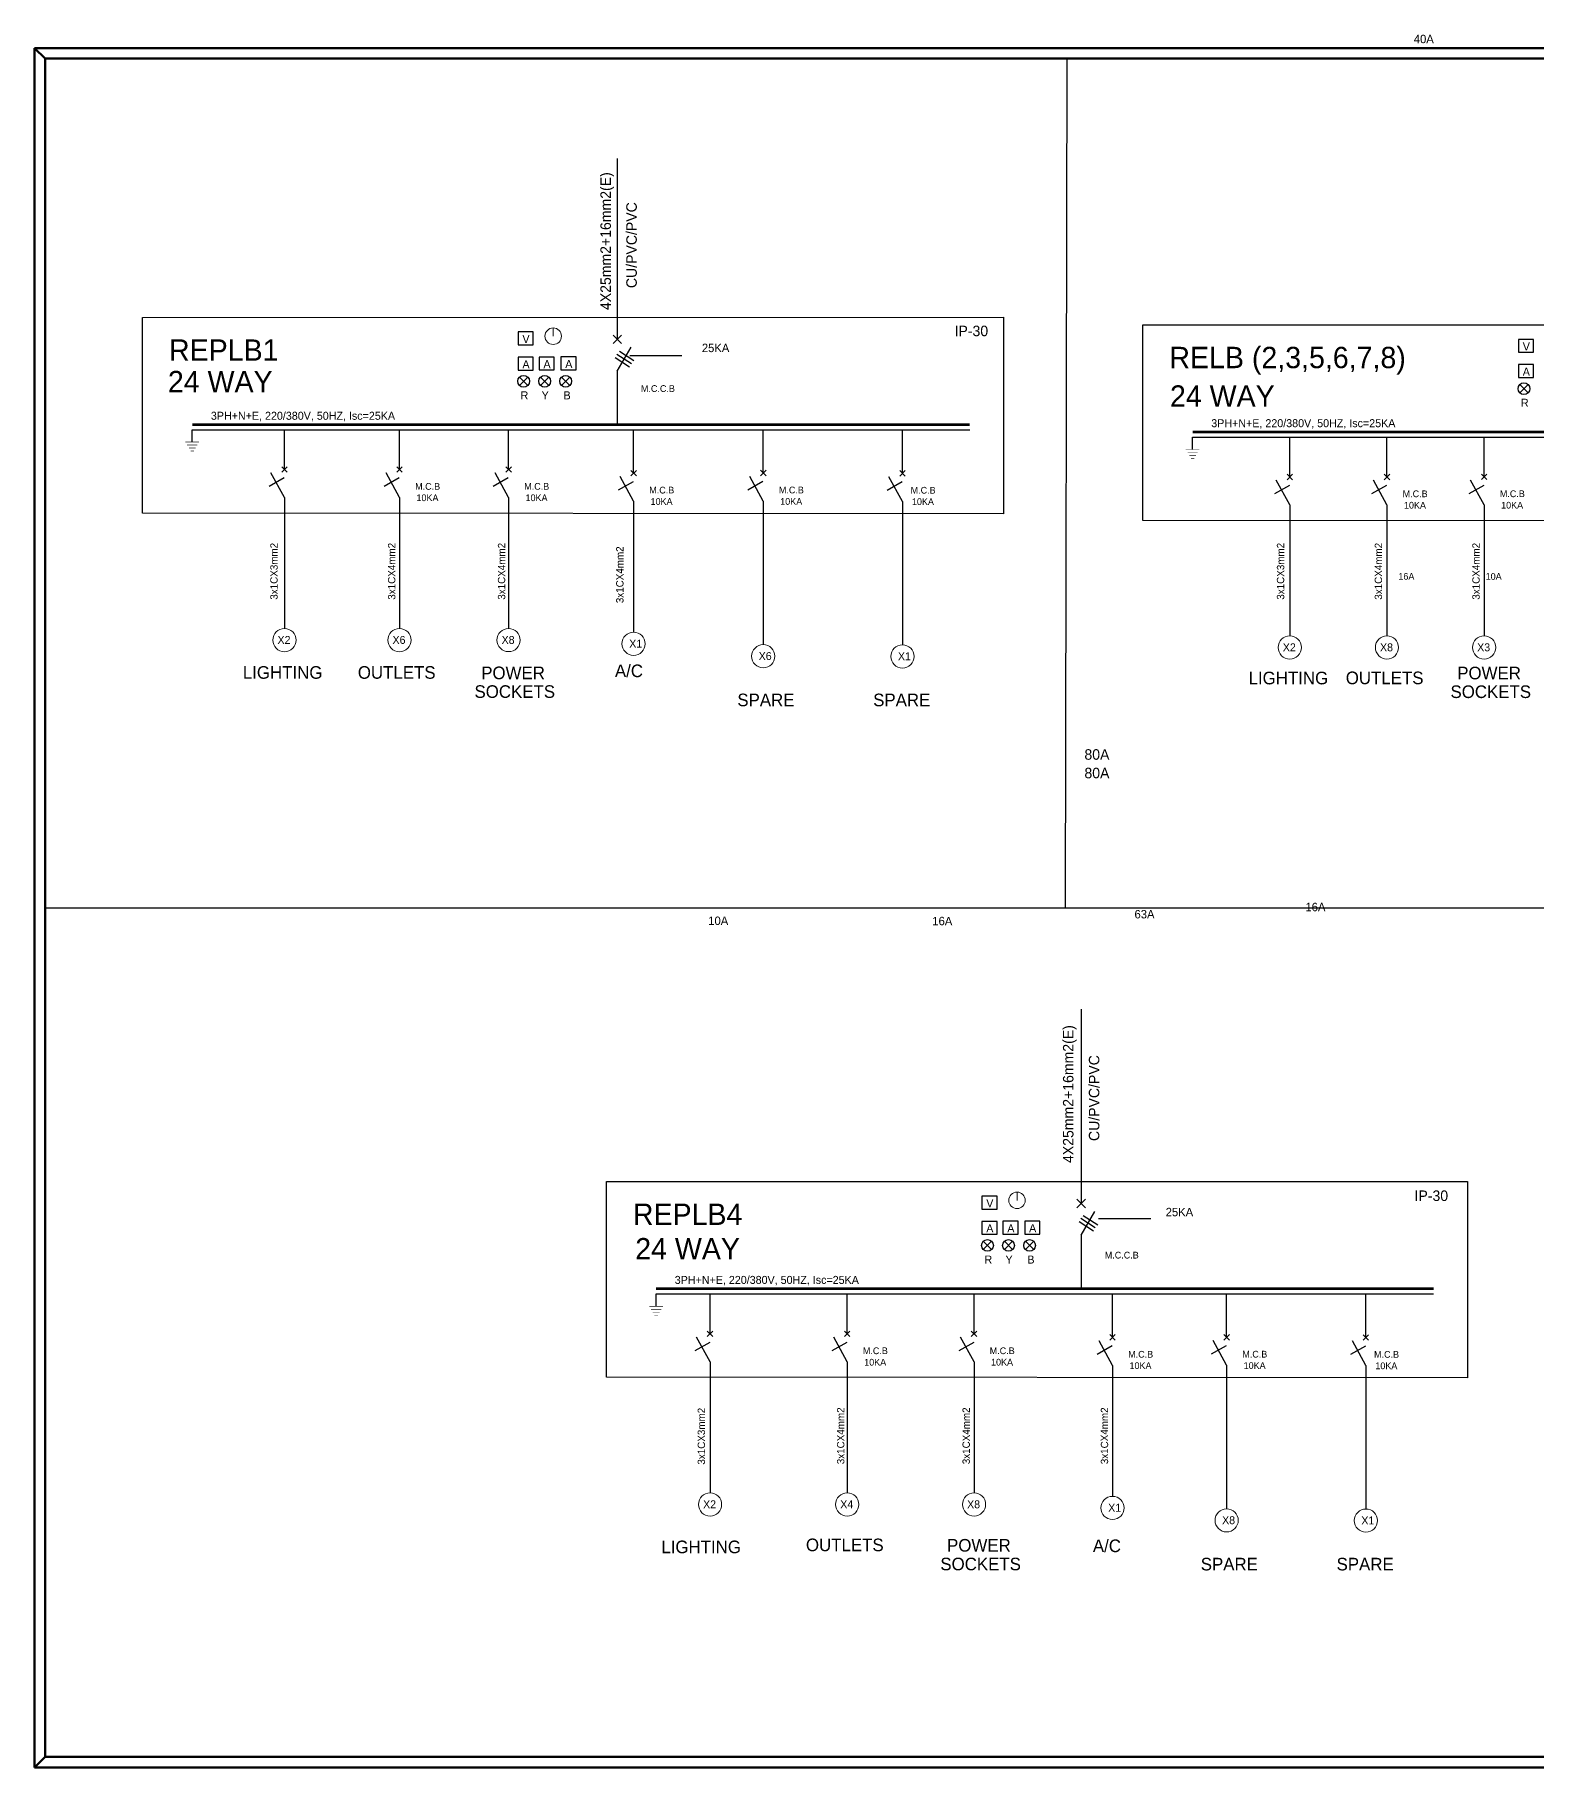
# Model space of a CAD drawing. Header units: millimetres. Extents: x -294 to -67, y -339 to 1001.
# Drawn here: x -167.7 to -109.4, y 133.7 to 200.9 of the extents above; entities that cross this region are included whole.
import ezdxf

# ---------------------------------------------------------------- set-up
doc = ezdxf.new("R2010")
doc.units = ezdxf.units.MM
doc.header["$LTSCALE"] = 500
doc.header["$MEASUREMENT"] = 0
for name, pattern in [('CENTER', [2, 1.25, -0.25, 0.25, -0.25]), ('CONTINUA', [0]), ('DASHED', [19.05, 12.7, -6.35])]:
    doc.linetypes.add(name, pattern=pattern)
for name, color, linetype in [('DETAIL', 4, 'Continuous'), ('E-BUSBAR', 2, 'Continuous'), ('E-L', 11, 'Continuous'), ('E-PANEL', 1, 'CENTER'), ('E-SLD', 4, 'Continuous'), ('E-T25', 3, 'Continuous'), ('E-TEXT', 3, 'Continuous'), ('E-WIRE', 4, 'CONTINUA'), ('WIRRING', 3, 'Continuous')]:
    doc.layers.add(name, color=color, linetype=linetype)
for name, color, linetype, lineweight in [('E-LTABLE', 3, 'Continuous', 0), ('PANEL SLD', 1, 'Continuous', 0), ('UG-BORDER', 20, 'Continuous', 80)]:
    doc.layers.add(name, color=color, linetype=linetype, lineweight=lineweight)
doc.styles.add('STENCIL', font='stencil.shx')

msp = doc.modelspace()

# ---------------------------------------------------------------- linework, layer by layer
at = {"color": 4, "ltscale": 0.5, "elevation": -0.004}
for points in [[(-148.308, 189.345), (-148.897, 189.345), (-148.897, 188.844), (-148.308, 188.844)], [(-109.5, 189.057), (-110.088, 189.057), (-110.088, 188.556), (-109.5, 188.556)], [(-148.308, 188.367), (-148.897, 188.367), (-148.897, 187.865), (-148.308, 187.865)], [(-147.492, 188.371), (-148.08, 188.371), (-148.08, 187.87), (-147.492, 187.87)], [(-146.647, 188.376), (-147.235, 188.376), (-147.235, 187.875), (-146.647, 187.875)], [(-109.5, 188.079), (-110.088, 188.079), (-110.088, 187.577), (-109.5, 187.577)]]:
    msp.add_lwpolyline(points, close=True, dxfattribs=at)
at = {"color": 4, "ltscale": 0.5}
for points in [[(-130.313, 155.816), (-130.902, 155.816), (-130.902, 155.315), (-130.313, 155.315)], [(-130.313, 154.838), (-130.902, 154.838), (-130.902, 154.337), (-130.313, 154.337)], [(-129.497, 154.843), (-130.085, 154.843), (-130.085, 154.341), (-129.497, 154.341)], [(-128.652, 154.848), (-129.24, 154.848), (-129.24, 154.346), (-128.652, 154.346)]]:
    msp.add_lwpolyline(points, close=True, dxfattribs=at)
at = {"layer": 'DETAIL'}
for p, q in [((-157.959, 182.923, 0), (-157.959, 177.841, 0)), ((-153.497, 182.923, 0.024), (-153.497, 177.841, 0.024)), ((-149.265, 182.924, 0), (-149.265, 177.842, 0)), ((-144.415, 182.779, 0), (-144.415, 177.697, 0)), ((-139.385, 182.783, 0), (-139.385, 177.215, 0)), ((-133.983, 182.774, 0), (-133.983, 177.207, 0)), ((-118.957, 182.636, 0), (-118.957, 177.554, 0)), ((-115.187, 182.636, 0.024), (-115.187, 177.554, 0.024)), ((-111.417, 182.637, 0), (-111.417, 177.555, 0)), ((-141.448, 149.386, 0.004), (-141.448, 144.304, 0.004)), ((-136.127, 149.386, 0.028), (-136.127, 144.304, 0.028)), ((-131.206, 149.387, 0.004), (-131.206, 144.305, 0.004)), ((-125.835, 149.251, 0.004), (-125.835, 144.169, 0.004)), ((-121.407, 149.254, 0.004), (-121.407, 143.687, 0.004)), ((-116.005, 149.246, 0.004), (-116.005, 143.678, 0.004))]:
    msp.add_line(p, q, dxfattribs=at)
at = {"layer": 'E-BUSBAR'}
for p, q in [((-161.535, 185.072, 0), (-161.535, 185.549, 0)), ((-122.727, 184.784, 0), (-122.727, 185.261, 0)), ((-143.54, 151.543, 0.004), (-143.54, 152.02, 0.004))]:
    msp.add_line(p, q, dxfattribs=at)
at = {"layer": 'E-BUSBAR', "linetype": 'DASHED'}
for p, q in [((-161.535, 185.549, 0), (-131.376, 185.549, 0)), ((-122.727, 185.261, 0), (-92.567, 185.261, 0)), ((-143.54, 152.02, 0.004), (-113.381, 152.02, 0.004))]:
    msp.add_line(p, q, dxfattribs=at)
at = {"layer": 'E-BUSBAR', "const_width": 0.0229}
for points, elevation in [([(-161.271, 185.072), (-161.8, 185.072)], 0), ([(-122.462, 184.784), (-122.991, 184.784)], 0), ([(-143.276, 151.543), (-143.805, 151.543)], 0.004)]:
    msp.add_lwpolyline(points, dxfattribs=dict(at, elevation=elevation))
at = {"layer": 'E-BUSBAR', "linetype": 'DASHED', "const_width": 0.0229}
for points, elevation in [([(-161.337, 184.957), (-161.734, 184.957)], 0), ([(-161.403, 184.843), (-161.668, 184.843)], 0), ([(-161.469, 184.728), (-161.601, 184.728)], 0), ([(-122.528, 184.669), (-122.925, 184.669)], 0), ([(-122.594, 184.555), (-122.859, 184.555)], 0), ([(-122.661, 184.44), (-122.793, 184.44)], 0), ([(-143.342, 151.429), (-143.739, 151.429)], 0.004), ([(-143.408, 151.314), (-143.673, 151.314)], 0.004), ([(-143.474, 151.2), (-143.606, 151.2)], 0.004)]:
    msp.add_lwpolyline(points, dxfattribs=dict(at, elevation=elevation))
at = {"layer": 'E-L', "color": 1}
for p, q in [((-148.842, 187.272, -0.004), (-148.52, 187.594, -0.004)), ((-148.52, 187.272, -0.004), (-148.842, 187.594, -0.004)), ((-110.034, 186.984, -0.004), (-109.712, 187.306, -0.004)), ((-109.712, 186.984, -0.004), (-110.034, 187.306, -0.004)), ((-130.847, 153.743, 0), (-130.525, 154.066, 0)), ((-130.525, 153.743, 0), (-130.847, 154.066, 0))]:
    msp.add_line(p, q, dxfattribs=at)
at = {"layer": 'E-L', "color": 2}
for p, q in [((-148.026, 187.272, -0.004), (-147.704, 187.594, -0.004)), ((-147.704, 187.272, -0.004), (-148.026, 187.594, -0.004)), ((-130.031, 153.743, 0), (-129.709, 154.066, 0)), ((-129.709, 153.743, 0), (-130.031, 154.066, 0))]:
    msp.add_line(p, q, dxfattribs=at)
at = {"layer": 'E-L', "color": 5}
for p, q in [((-147.209, 187.272, -0.004), (-146.887, 187.594, -0.004)), ((-146.887, 187.272, -0.004), (-147.209, 187.594, -0.004)), ((-129.214, 153.743, 0), (-128.892, 154.066, 0)), ((-128.892, 153.743, 0), (-129.214, 154.066, 0))]:
    msp.add_line(p, q, dxfattribs=at)
at = {"layer": 'E-L', "color": 1}
for centre in [(-148.681, 187.433, -0.004), (-109.873, 187.145, -0.004), (-130.686, 153.904, 0)]:
    msp.add_circle(centre, 0.228, dxfattribs=at)
at = {"layer": 'E-L', "color": 2}
for centre in [(-147.865, 187.433, -0.004), (-129.87, 153.904, 0)]:
    msp.add_circle(centre, 0.228, dxfattribs=at)
at = {"layer": 'E-L', "color": 5}
for centre in [(-147.048, 187.433, -0.004), (-129.053, 153.904, 0)]:
    msp.add_circle(centre, 0.228, dxfattribs=at)
at = {"layer": 'E-LTABLE'}
for p, q in [((-147.534, 189.502, -0.004), (-147.534, 189.182, -0.004)), ((-129.539, 155.973), (-129.539, 155.653))]:
    msp.add_line(p, q, dxfattribs=at)
for centre in [(-147.534, 189.182, -0.004), (-129.539, 155.653)]:
    msp.add_circle(centre, 0.32, dxfattribs=at)
at = {"layer": 'E-PANEL', "color": 1, "linetype": 'CENTER', "ltscale": 4}
for points in [[(-163.463, 189.913), (-130.064, 189.918), (-130.064, 182.292), (-163.463, 182.321)], [(-124.654, 189.625), (-91.256, 189.63), (-91.256, 182.004), (-124.654, 182.033)]]:
    msp.add_lwpolyline(points, close=True, dxfattribs=at)
at = {"layer": 'E-PANEL', "color": 1, "linetype": 'CENTER', "ltscale": 4, "elevation": 0.004}
msp.add_lwpolyline([(-145.468, 156.384), (-112.069, 156.389), (-112.069, 148.764), (-145.468, 148.793)], close=True, dxfattribs=at)
at = {"layer": 'E-SLD', "color": 2, "linetype": 'CONTINUA', "const_width": 0.104}
for points, elevation in [([(-131.376, 185.75), (-161.535, 185.75)], 0), ([(-92.567, 185.462), (-122.727, 185.462)], 0), ([(-113.381, 152.221), (-143.54, 152.221)], 0.004)]:
    msp.add_lwpolyline(points, dxfattribs=dict(at, elevation=elevation))
at = {"layer": 'E-TEXT'}
for points in [[(-144.558, 188.436), (-142.54, 188.436)], [(-126.373, 154.943), (-124.354, 154.943)]]:
    msp.add_lwpolyline(points, dxfattribs=at)
at = {"layer": 'E-WIRE', "color": 4}
for p, q in [((-144.568, 187.986, -0.004), (-145.128, 188.348, -0.004)), ((-144.499, 188.109, -0.004), (-145.059, 188.471, -0.004)), ((-144.403, 188.223, -0.004), (-144.964, 188.586, -0.004)), ((-145.046, 187.828, -0.004), (-145.046, 185.75, -0.004)), ((-157.974, 183.68, 0), (-158.554, 183.35, 0)), ((-157.959, 182.923, 0), (-158.482, 183.88, 0)), ((-158.067, 183.903, 0), (-157.852, 184.118, 0)), ((-157.852, 183.903, 0), (-158.067, 184.118, 0)), ((-153.512, 183.68, 0.024), (-154.092, 183.35, 0.024)), ((-153.497, 182.923, 0.024), (-154.02, 183.88, 0.024)), ((-153.605, 183.903, 0.024), (-153.389, 184.118, 0.024)), ((-153.389, 183.903, 0.024), (-153.605, 184.118, 0.024)), ((-149.28, 183.68, 0), (-149.86, 183.35, 0)), ((-149.265, 182.924, 0), (-149.788, 183.881, 0)), ((-149.373, 183.903, 0), (-149.157, 184.119, 0)), ((-149.157, 183.903, 0), (-149.373, 184.119, 0)), ((-144.43, 183.536, 0), (-145.01, 183.206, 0)), ((-144.415, 182.779, 0), (-144.938, 183.737, 0)), ((-144.523, 183.759, 0), (-144.307, 183.974, 0)), ((-144.307, 183.759, 0), (-144.523, 183.974, 0)), ((-139.4, 183.539, 0), (-139.98, 183.209, 0)), ((-139.385, 182.783, 0), (-139.908, 183.74, 0)), ((-139.493, 183.762, 0), (-139.277, 183.978, 0)), ((-139.277, 183.762, 0), (-139.493, 183.978, 0)), ((-133.998, 183.531, 0), (-134.578, 183.201, 0)), ((-133.983, 182.774, 0), (-134.506, 183.731, 0)), ((-134.091, 183.754, 0), (-133.875, 183.969, 0)), ((-133.875, 183.754, 0), (-134.091, 183.969, 0)), ((-118.957, 182.636, 0), (-119.48, 183.593, 0)), ((-119.064, 183.615, 0), (-118.849, 183.831, 0)), ((-118.849, 183.615, 0), (-119.064, 183.831, 0)), ((-115.187, 182.636, 0.024), (-115.71, 183.593, 0.024)), ((-115.294, 183.615, 0.024), (-115.079, 183.831, 0.024)), ((-115.079, 183.615, 0.024), (-115.294, 183.831, 0.024)), ((-111.417, 182.637, 0), (-111.94, 183.594, 0)), ((-111.524, 183.616, 0), (-111.309, 183.832, 0)), ((-111.309, 183.616, 0), (-111.524, 183.832, 0)), ((-118.972, 183.392, 0), (-119.552, 183.062, 0)), ((-115.202, 183.392, 0.024), (-115.782, 183.062, 0.024)), ((-111.432, 183.393, 0), (-112.012, 183.063, 0)), ((-126.573, 154.458), (-127.133, 154.82)), ((-126.504, 154.581), (-127.065, 154.943)), ((-126.408, 154.695), (-126.969, 155.057)), ((-127.051, 154.299), (-127.051, 152.221)), ((-141.463, 150.142, 0.004), (-142.043, 149.812, 0.004)), ((-141.448, 149.386, 0.004), (-141.971, 150.343, 0.004)), ((-141.556, 150.365, 0.004), (-141.341, 150.581, 0.004)), ((-141.341, 150.365, 0.004), (-141.556, 150.581, 0.004)), ((-136.142, 150.142, 0.028), (-136.722, 149.812, 0.028)), ((-136.127, 149.386, 0.028), (-136.65, 150.343, 0.028)), ((-136.235, 150.365, 0.028), (-136.02, 150.581, 0.028)), ((-136.02, 150.365, 0.028), (-136.235, 150.581, 0.028)), ((-131.221, 150.143, 0.004), (-131.801, 149.813, 0.004)), ((-131.206, 149.387, 0.004), (-131.729, 150.344, 0.004)), ((-131.314, 150.366, 0.004), (-131.098, 150.581, 0.004)), ((-131.098, 150.366, 0.004), (-131.314, 150.581, 0.004)), ((-125.85, 150.007, 0.004), (-126.43, 149.677, 0.004)), ((-125.835, 149.251, 0.004), (-126.358, 150.208, 0.004)), ((-125.943, 150.23, 0.004), (-125.728, 150.446, 0.004)), ((-125.728, 150.23, 0.004), (-125.943, 150.446, 0.004)), ((-121.422, 150.011, 0.004), (-122.002, 149.681, 0.004)), ((-121.407, 149.254, 0.004), (-121.93, 150.211, 0.004)), ((-121.514, 150.234, 0.004), (-121.299, 150.449, 0.004)), ((-121.299, 150.234, 0.004), (-121.514, 150.449, 0.004)), ((-116.02, 150.002, 0.004), (-116.6, 149.672, 0.004)), ((-116.005, 149.246, 0.004), (-116.528, 150.203, 0.004)), ((-116.113, 150.225, 0.004), (-115.897, 150.441, 0.004)), ((-115.897, 150.225, 0.004), (-116.113, 150.441, 0.004))]:
    msp.add_line(p, q, dxfattribs=at)
at = {"layer": 'E-WIRE', "color": 4, "elevation": -0.004}
msp.add_lwpolyline([(-145.046, 196.08), (-145.046, 189.061)], dxfattribs=at)
at = {"layer": 'E-WIRE', "color": 4}
msp.add_lwpolyline([(-127.051, 163.072), (-127.051, 155.533)], dxfattribs=at)
at = {"layer": 'PANEL SLD'}
for centre in [(-157.959, 177.391, 0), (-153.497, 177.391, 0.024), (-149.265, 177.392, 0), (-144.415, 177.247, 0), (-118.957, 177.104, 0), (-115.187, 177.104, 0.024), (-111.417, 177.105, 0), (-139.385, 176.765, 0), (-133.983, 176.757, 0), (-141.448, 143.854, 0.004), (-136.127, 143.854, 0.028), (-131.206, 143.855, 0.004), (-125.835, 143.719, 0.004), (-121.407, 143.237, 0.004), (-116.005, 143.228, 0.004)]:
    msp.add_circle(centre, 0.45, dxfattribs=at)
at = {"layer": 'UG-BORDER'}
for p, q in [((-167.651, 200.355), (-167.651, 133.655)), ((-167.651, 133.655), (-167.651, 200.355)), ((-71.651, 200.355), (-167.651, 200.355)), ((-167.651, 200.355), (-167.246, 199.95)), ((-167.246, 199.95), (-167.246, 134.059)), ((-72.055, 199.95), (-167.246, 199.95)), ((-167.651, 133.655), (-167.246, 134.059)), ((-167.246, 134.059), (-72.055, 134.059)), ((-167.651, 133.655), (-71.651, 133.655))]:
    msp.add_line(p, q, dxfattribs=at)
at = {"layer": 'WIRRING', "color": 6, "linetype": 'CONTINUA'}
for p, q in [((-127.601, 199.95), (-127.67, 167.005)), ((-167.246, 167.005), (-88.234, 167.005))]:
    msp.add_line(p, q, dxfattribs=at)
at = {"layer": 'WIRRING', "color": 4}
for p, q in [((-144.883, 188.898, -0.004), (-145.21, 189.225, -0.004)), ((-145.21, 188.898, -0.004), (-144.883, 189.225, -0.004)), ((-145.046, 187.828, -0.004), (-144.512, 188.753, -0.004)), ((-157.959, 184.01, 0), (-157.959, 185.549, 0)), ((-153.497, 184.01, 0.024), (-153.497, 185.549, 0.024)), ((-149.265, 184.011, 0), (-149.265, 185.549, 0)), ((-144.415, 183.867, 0), (-144.415, 185.549, 0)), ((-139.385, 183.87, 0), (-139.385, 185.549, 0)), ((-133.983, 183.862, 0), (-133.983, 185.549, 0)), ((-118.957, 183.723, 0), (-118.957, 185.261, 0)), ((-115.187, 183.723, 0.024), (-115.187, 185.261, 0.024)), ((-111.417, 183.724, 0), (-111.417, 185.261, 0)), ((-126.888, 155.369), (-127.215, 155.696)), ((-127.215, 155.369), (-126.888, 155.696)), ((-127.051, 154.299), (-126.517, 155.224)), ((-141.448, 150.473, 0.004), (-141.448, 152.02, 0.004)), ((-136.127, 150.473, 0.028), (-136.127, 152.02, 0.028)), ((-131.206, 150.474, 0.004), (-131.206, 152.02, 0.004)), ((-125.835, 150.338, 0.004), (-125.835, 152.02, 0.004)), ((-121.407, 150.341, 0.004), (-121.407, 152.02, 0.004)), ((-116.005, 150.333, 0.004), (-116.005, 152.02, 0.004))]:
    msp.add_line(p, q, dxfattribs=at)

# ---------------------------------------------------------------- texts
at = {"layer": 'E-T25', "style": 'STENCIL'}
for s, height, p in [('40A', 0.3261, (-114.146, 200.55, 9437.77)), ('IP-30', 0.4076, (-131.962, 189.182)), ('25KA', 0.3261, (-141.767, 188.564, -0.004)), ('M.C.C.B', 0.2609, (-144.13, 187.019, 0)), ('M.C.B', 0.2609, (-152.889, 183.223, 0.024)), ('10KA', 0.2609, (-152.838, 182.781, 0.018)), ('M.C.B', 0.2609, (-148.657, 183.224, 0)), ('10KA', 0.2609, (-148.606, 182.781, -0.006)), ('M.C.B', 0.2609, (-143.807, 183.079, 0)), ('10KA', 0.2609, (-143.756, 182.637, -0.006)), ('M.C.B', 0.2609, (-138.777, 183.083, 0)), ('10KA', 0.2609, (-138.726, 182.64, -0.006)), ('M.C.B', 0.2609, (-133.666, 183.074, 0)), ('10KA', 0.2609, (-133.616, 182.632, -0.006)), ('M.C.B', 0.2609, (-114.578, 182.936, 0.024)), ('M.C.B', 0.2609, (-110.808, 182.937, 0)), ('10KA', 0.2609, (-114.528, 182.493, 0.018)), ('10KA', 0.2609, (-110.758, 182.494, -0.006)), ('16A', 0.2609, (-114.744, 179.732, 7550.241)), ('10A', 0.2609, (-111.358, 179.732, 7550.241)), ('63A', 0.3261, (-124.981, 166.593, 9437.801)), ('16A', 0.3261, (-118.35, 166.871, 9437.809)), ('10A', 0.3261, (-141.519, 166.338, 9437.77)), ('16A', 0.3261, (-132.826, 166.327, 9437.77)), ('IP-30', 0.4076, (-114.118, 155.629)), ('25KA', 0.3261, (-123.772, 155.036)), ('M.C.C.B', 0.2609, (-126.135, 153.397, 0.004)), ('M.C.B', 0.2609, (-135.519, 149.686, 0.028)), ('M.C.B', 0.2609, (-130.598, 149.686, 0.004)), ('10KA', 0.2609, (-135.468, 149.243, 0.022)), ('10KA', 0.2609, (-130.547, 149.244, -0.002)), ('M.C.B', 0.2609, (-125.227, 149.551, 0.004)), ('10KA', 0.2609, (-125.176, 149.108, -0.002)), ('M.C.B', 0.2609, (-120.798, 149.554, 0.004)), ('10KA', 0.2609, (-120.748, 149.112, -0.002)), ('M.C.B', 0.2609, (-115.688, 149.546, 0.004)), ('10KA', 0.2609, (-115.638, 149.103, -0.002))]:
    msp.add_text(s, height=height, dxfattribs=at).set_placement(p)
at = {"layer": 'E-TEXT', "style": 'STENCIL'}
for s, height, p in [('4X25mm2+16mm2(E) ', 0.40762, (-145.294, 190.196)), ('CU/PVC/PVC', 0.4076, (-144.29, 191.048, 0.031)), ('3x1CX3mm2', 0.2853, (-158.224, 178.958)), ('3x1CX4mm2', 0.2853, (-153.657, 178.958)), ('3x1CX4mm2', 0.2853, (-149.394, 178.958)), ('3x1CX4mm2', 0.2853, (-144.806, 178.822)), ('3x1CX3mm2', 0.2853, (-119.173, 178.958)), ('3x1CX4mm2', 0.2853, (-115.377, 178.958)), ('3x1CX4mm2', 0.2853, (-111.59, 178.958)), ('4X25mm2+16mm2(E) ', 0.40762, (-127.349, 157.103)), ('CU/PVC/PVC', 0.4076, (-126.345, 157.955, 0.031)), ('3x1CX3mm2', 0.2853, (-141.644, 145.399)), ('3x1CX4mm2', 0.2853, (-136.238, 145.415)), ('3x1CX4mm2', 0.2853, (-131.369, 145.415)), ('3x1CX4mm2', 0.2853, (-126.004, 145.415))]:
    msp.add_text(s, height=height, rotation=90, dxfattribs=at).set_placement(p)
at = {"layer": 'E-TEXT', "color": 6, "style": 'STENCIL'}
for s, height, p in [('REPLB1', 0.8282, (-162.437, 188.229, 0)), ('RELB (2,3,5,6,7,8)', 0.82819, (-123.628, 187.941, 0)), ('24 WAY', 0.8282, (-162.481, 187.006)), ('24 WAY', 0.8282, (-123.605, 186.446)), ('X2', 0.308, (-158.229, 177.243, 0)), ('X6', 0.308, (-153.767, 177.243, 0.024)), ('X8', 0.308, (-149.535, 177.244, 0)), ('X1', 0.308, (-144.583, 177.099, 0)), ('X6', 0.308, (-139.561, 176.617, 0)), ('X1', 0.308, (-134.159, 176.609, 0)), ('X2', 0.308, (-119.227, 176.956, 0)), ('X8', 0.308, (-115.457, 176.956, 0.024)), ('X3', 0.308, (-111.687, 176.957, 0)), ('REPLB4', 0.8282, (-144.442, 154.7, 0.004)), ('24 WAY', 0.8282, (-144.351, 153.363)), ('X2', 0.308, (-141.718, 143.706, 0.004)), ('X4', 0.308, (-136.397, 143.706, 0.028)), ('X8', 0.308, (-131.476, 143.706, 0.004)), ('X1', 0.308, (-126.003, 143.571, 0.004)), ('X8', 0.308, (-121.583, 143.089, 0.004)), ('X1', 0.308, (-116.181, 143.08, 0.004))]:
    msp.add_text(s, height=height, dxfattribs=at).set_placement(p)
at = {"layer": 'E-TEXT', "color": 4, "style": 'STENCIL'}
for s, p in [('V', (-148.727, 188.915, -0.004)), ('V', (-109.919, 188.627, -0.004)), ('A', (-148.727, 187.936, -0.004)), ('A', (-147.911, 187.941, -0.004)), ('A', (-147.065, 187.946, -0.004)), ('A', (-109.919, 187.648, -0.004)), ('V', (-130.732, 155.386, 0)), ('A', (-130.732, 154.408, 0)), ('A', (-129.916, 154.413, 0)), ('A', (-129.07, 154.417, 0))]:
    msp.add_text(s, height=0.311, dxfattribs=at).set_placement(p)
at = {"layer": 'E-TEXT', "style": 'STENCIL'}
for s, height, p in [('R', 0.311, (-148.798, 186.73, -0.004)), ('Y', 0.311, (-147.982, 186.73, -0.004)), ('B', 0.311, (-147.133, 186.73, -0.004)), (' 3PH+N+E, 220/380V, 50HZ, Isc=25KA', 0.31055, (-160.929, 185.939, 0)), ('R', 0.311, (-109.99, 186.442, -0.004)), (' 3PH+N+E, 220/380V, 50HZ, Isc=25KA', 0.31055, (-122.12, 185.651, 0)), ('80A', 0.4076, (-126.924, 172.749, 9437.801)), ('80A', 0.4076, (-126.924, 172.029, 9437.801)), ('R', 0.311, (-130.803, 153.201, 0)), ('Y', 0.311, (-129.987, 153.201, 0)), ('B', 0.311, (-129.138, 153.201, 0)), (' 3PH+N+E, 220/380V, 50HZ, Isc=25KA', 0.31055, (-142.934, 152.411, 0.004))]:
    msp.add_text(s, height=height, dxfattribs=at).set_placement(p)
at = {"layer": 'E-TEXT', "color": 7, "style": 'STENCIL'}
for s, p in [('LIGHTING', (-159.575, 175.89)), ('OUTLETS', (-155.113, 175.89, 0.024)), ('POWER', (-150.326, 175.874)), ('A/C', (-145.139, 175.953)), ('LIGHTING', (-120.556, 175.674, 0)), ('OUTLETS', (-116.786, 175.68, 0.024)), ('POWER', (-112.461, 175.868, 0)), ('SOCKETS', (-150.587, 175.149)), ('SOCKETS', (-112.723, 175.143, 0)), ('SPARE', (-140.39, 174.824, 0)), ('SPARE', (-135.12, 174.824, 0)), ('OUTLETS', (-137.729, 142.041)), ('POWER', (-132.253, 142.025, -0.024)), ('A/C', (-126.596, 142.005)), ('LIGHTING', (-143.337, 141.963)), ('SOCKETS', (-132.514, 141.3, -0.024)), ('SPARE', (-122.412, 141.295, 0.004)), ('SPARE', (-117.142, 141.295, 0.004))]:
    msp.add_text(s, height=0.4891, dxfattribs=at).set_placement(p)

doc.saveas('drawing.dxf')
